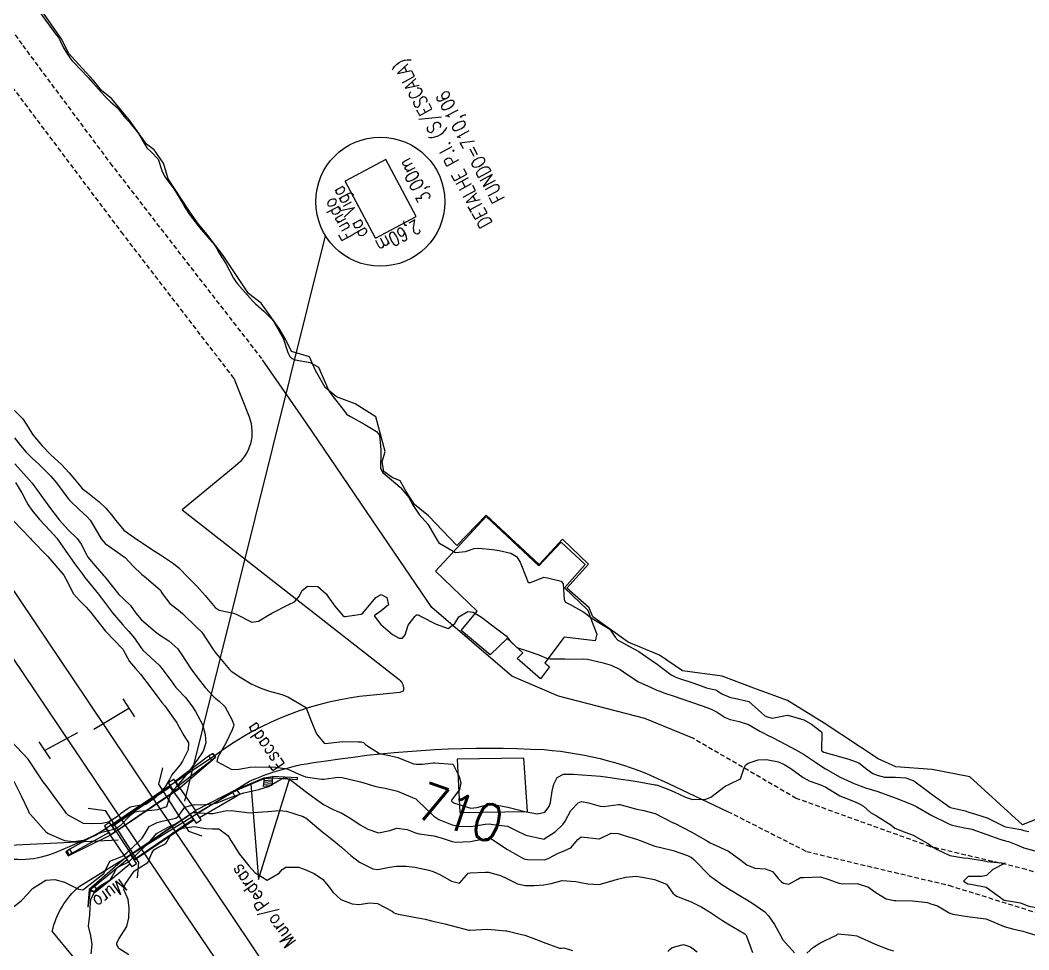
# Model space of a CAD drawing. Header units: metres. Extents: x 292545 to 299085, y 7450245 to 7463078.
# Drawn here: x 298495.6 to 298605.1, y 7451303 to 7451403.8 of the extents above; entities that cross this region are included whole.
import ezdxf
from ezdxf.enums import TextEntityAlignment as Align

# ---------------------------------------------------------------- set-up
doc = ezdxf.new("R2010")
doc.units = ezdxf.units.M
for name, pattern in [('CONTINUO', [0]), ('DASHED', [0.75, 0.5, -0.25]), ('TRACEJADO', [8.7, 8, -0.7])]:
    doc.linetypes.add(name, pattern=pattern)
for name, color, linetype in [('Cotas', 45, 'Continuous'), ('Curvas de Nivel 1m', 11, 'Continuous'), ('Curvas de Nivel 5m', 15, 'Continuous'), ('Edificações', 30, 'Continuous'), ('ESCADA', 45, 'Continuous'), ('Hidrografia', 140, 'Continuous'), ('Linha Férrea', 20, 'Continuous'), ('MURO', 30, 'Continuous'), ('P.I.', 45, 'CONTINUO'), ('Pontes e viadutos', 190, 'Continuous'), ('Pórtico', 62, 'Continuous'), ('TEXTO', 45, 'Continuous'), ('Vias Primárias', 230, 'Continuous'), ('Vias Secundárias', 230, 'DASHED')]:
    doc.layers.add(name, color=color, linetype=linetype)
doc.styles.add('ROMANS', font='romans', dxfattribs={"height": 0.2})
doc.styles.add('Style-STANDARD', font='STANDARD.shx')

msp = doc.modelspace()

# ---------------------------------------------------------------- linework, layer by layer
at = {"layer": 'Curvas de Nivel 1m', "flags": 128}
for points, elevation in [([(298497.57, 7451404.96), (298498.5, 7451403.66), (298499.54, 7451402.23), (298499.82, 7451401.93), (298499.95, 7451401.64), (298500.35, 7451400.81), (298501.1, 7451399.63), (298501.27, 7451399.4), (298501.5, 7451399.18), (298503.01, 7451397.6), (298503.48, 7451397.07), (298504.78, 7451395.59), (298505.45, 7451394.94), (298506.19, 7451394.32), (298506.8, 7451393.56), (298507.07, 7451393.19), (298507.43, 7451392.82), (298508.47, 7451391.54), (298509.39, 7451389.97), (298509.85, 7451389.52), (298510.62, 7451388.75), (298511.01, 7451387.51), (298511.35, 7451386.82), (298512.35, 7451385.49), (298513.32, 7451383.86), (298513.54, 7451383.48), (298514.03, 7451382.75), (298514.99, 7451381.46), (298515.29, 7451381.11), (298516.72, 7451379.44), (298516.94, 7451379.11), (298517.25, 7451378.55), (298517.97, 7451377.42), (298518.8, 7451375.84), (298519.07, 7451375.41), (298519.22, 7451375.23), (298520.86, 7451373.39), (298521.19, 7451373.04), (298522.06, 7451372.26), (298522.97, 7451371.36), (298523.17, 7451371.1), (298524.16, 7451369.35), (298524.69, 7451367.78), (298524.9, 7451367.34), (298525.12, 7451367.13), (298525.48, 7451366.98), (298527.12, 7451366.69), (298528.01, 7451366.2), (298528.41, 7451365.3), (298529.08, 7451363.7), (298529.36, 7451363.29), (298530.54, 7451361.79), (298530.92, 7451361.27), (298531.05, 7451361.11), (298531.47, 7451360.84), (298533.03, 7451359.98), (298534.31, 7451359.23), (298534.61, 7451358.82), (298534.76, 7451357.22), (298534.75, 7451356.98), (298534.72, 7451355.22), (298534.98, 7451354.79), (298536.85, 7451353.2), (298536.95, 7451353.11), (298537.82, 7451352.07), (298538.26, 7451351.18), (298538.92, 7451350.22), (298539.86, 7451349.16), (298540.89, 7451347.42), (298541.07, 7451347.15), (298542.87, 7451346.11), (298543.96, 7451346.2), (298544.88, 7451346.53), (298545.39, 7451346.58), (298546.88, 7451346.44), (298547.62, 7451346.33), (298548.87, 7451346.04), (298549.48, 7451345.66), (298549.89, 7451345.04), (298550.55, 7451343.32), (298550.66, 7451343.03), (298550.72, 7451342.92), (298550.83, 7451342.84), (298551, 7451342.86), (298551.46, 7451343.02), (298552.45, 7451343.41), (298552.84, 7451343.36), (298554.34, 7451342.99), (298554.56, 7451342.72), (298554.66, 7451340.98), (298554.81, 7451340.7), (298555.32, 7451340.46), (298556.79, 7451339.65), (298557.69, 7451338.95), (298558.78, 7451338.29), (298559.62, 7451337.78), (298560.19, 7451336.92), (298560.46, 7451336.61), (298560.76, 7451336.44), (298561.75, 7451335.9), (298562.75, 7451335.35), (298563.49, 7451334.88), (298564.73, 7451333.99), (298566.25, 7451332.85), (298566.54, 7451332.68), (298566.71, 7451332.61), (298567.06, 7451332.49), (298568.7, 7451331.94), (298570.08, 7451331.42), (298570.7, 7451331.3), (298571.12, 7451331.21), (298571.77, 7451330.78), (298572.69, 7451330.39), (298573.13, 7451330.32), (298574.68, 7451329.93), (298576.07, 7451328.73), (298576.37, 7451328.44), (298576.66, 7451328.27), (298577.22, 7451328.15), (298578.66, 7451328.43), (298578.91, 7451328.45), (298580.66, 7451327.96), (298581.47, 7451327.49), (298582.58, 7451326.65), (298582.59, 7451326.6), (298582.55, 7451324.65), (298582.62, 7451324.56), (298582.8, 7451324.46), (298584.61, 7451323.95), (298585.52, 7451323.71), (298586.6, 7451323.29), (298587.48, 7451322.6), (298588.15, 7451322.15), (298588.59, 7451321.96), (298589.4, 7451321.76), (298590.58, 7451321.73), (298591.72, 7451321.68), (298592.58, 7451321.33), (298593.69, 7451320.52), (298594.56, 7451319.88), (298596.48, 7451318.49), (298596.54, 7451318.46), (298598.15, 7451318.08), (298598.54, 7451317.96), (298599.26, 7451317.72), (298600.53, 7451317.33), (298602.33, 7451316.42), (298602.52, 7451316.36), (298604.18, 7451316.06), (298604.52, 7451315.97), (298605.05, 7451315.85)], 707), ([(298495.05, 7451361.49), (298495.94, 7451360.58), (298496.5, 7451359.68), (298497.02, 7451358.87), (298498.02, 7451357.66), (298498.99, 7451356.7), (298500.12, 7451355.64), (298500.97, 7451354.74), (298501.89, 7451353.62), (298502.39, 7451353.05), (298502.94, 7451352.6), (298504.2, 7451351.59), (298504.93, 7451350.89), (298505.55, 7451350.2), (298506.01, 7451349.56), (298506.9, 7451348.53), (298508.25, 7451347.54), (298508.65, 7451347.31), (298508.88, 7451347.16), (298510, 7451346.39), (298510.87, 7451345.86), (298511.07, 7451345.72), (298511.42, 7451345.5), (298512.29, 7451344.92), (298512.85, 7451344.43), (298513.79, 7451343.47), (298514.82, 7451342.44), (298515.71, 7451341.45), (298516.8, 7451340.13), (298517.22, 7451339.86), (298518.79, 7451339.52), (298519.09, 7451339.41), (298520.78, 7451338.56), (298521.5, 7451338.66), (298522.69, 7451339.37), (298522.75, 7451339.41), (298522.79, 7451339.43), (298522.96, 7451339.53), (298524.8, 7451340.45), (298525.41, 7451340.74), (298525.91, 7451341.33), (298526.21, 7451341.93), (298526.82, 7451342.44), (298527.94, 7451342.42), (298528.82, 7451341.63), (298529.04, 7451341.29), (298529.79, 7451340.29), (298530.64, 7451339.27), (298530.79, 7451339.16), (298530.91, 7451339.15), (298531.67, 7451339.26), (298532.65, 7451339.4), (298532.8, 7451339.51), (298534.21, 7451341.23), (298534.82, 7451341.54), (298535.43, 7451341.21), (298535.6, 7451340.41), (298534.8, 7451339.79), (298534.04, 7451339.23), (298534.78, 7451338.31), (298536.04, 7451337.21), (298536.76, 7451336.8), (298537.13, 7451336.82), (298537.4, 7451337.19), (298537.75, 7451338.22), (298538.47, 7451339.18), (298538.65, 7451339.33), (298538.79, 7451339.34), (298538.92, 7451339.31), (298539.16, 7451339.17), (298540.78, 7451338.32), (298542.06, 7451337.85), (298542.78, 7451338.4), (298543.22, 7451339.12), (298544.19, 7451339.71), (298544.79, 7451339.64), (298545.7, 7451339.09), (298546.77, 7451338.26), (298548.35, 7451337.06), (298548.76, 7451336.57), (298549.51, 7451335.81), (298550.75, 7451335.39), (298551.9, 7451335.02), (298552.74, 7451334.66), (298553.15, 7451334.59), (298554.74, 7451334.56), (298555.19, 7451334.52), (298556.74, 7451334.56), (298557.17, 7451334.53), (298558.73, 7451334.19), (298559.76, 7451333.89), (298560.72, 7451333.42), (298561.45, 7451332.9), (298562.7, 7451332.09), (298564.1, 7451331.48), (298564.7, 7451331.19), (298564.92, 7451331.09), (298565.58, 7451330.86), (298566.69, 7451330.49), (298567.21, 7451330.31), (298568.68, 7451329.79), (298570.23, 7451329.25), (298570.67, 7451329.08), (298571.24, 7451328.79), (298572.11, 7451328.23), (298572.66, 7451328), (298573.63, 7451327.78), (298574.65, 7451327.45), (298575.09, 7451327.19), (298575.86, 7451326.73), (298576.38, 7451326.47), (298576.64, 7451326.35), (298577.34, 7451326.01), (298578.63, 7451325.31), (298579.79, 7451324.69), (298580.62, 7451324.23), (298581.82, 7451323.44), (298582.6, 7451322.91), (298582.99, 7451322.65), (298584.58, 7451321.74), (298586.18, 7451321.01), (298586.58, 7451320.86), (298586.76, 7451320.79), (298587.32, 7451320.6), (298588.57, 7451320.22), (298589.08, 7451320.06), (298590.56, 7451319.52), (298592.23, 7451318.85), (298592.55, 7451318.72), (298592.91, 7451318.53), (298594.53, 7451317.6), (298596.31, 7451316.71), (298596.52, 7451316.61), (298596.62, 7451316.58), (298597.08, 7451316.48), (298598.27, 7451316.21), (298598.52, 7451316.18), (298598.87, 7451316.11), (298600.51, 7451315.52), (298601.9, 7451315.03), (298602.51, 7451314.86), (298602.85, 7451314.76), (298603.76, 7451314.4), (298604.5, 7451314.1), (298604.92, 7451313.97), (298606.49, 7451313.54)], 708), ([(298495.02, 7451358.53), (298495.68, 7451357.69), (298496.29, 7451356.98), (298496.99, 7451356.29), (298497.68, 7451355.66), (298498.96, 7451354.39), (298499.6, 7451353.64), (298500.93, 7451351.83), (298501.03, 7451351.72), (298501.13, 7451351.63), (298502.06, 7451350.75), (298502.92, 7451349.98), (298503.23, 7451349.6), (298503.78, 7451348.71), (298504.45, 7451347.58), (298504.88, 7451347.07), (298506.55, 7451345.88), (298506.86, 7451345.67), (298506.93, 7451345.63), (298507.02, 7451345.56), (298507.92, 7451344.61), (298508.84, 7451343.73), (298509.08, 7451343.53), (298510.82, 7451342.05), (298511.03, 7451341.73), (298511.15, 7451341.5), (298511.87, 7451340.56), (298512.8, 7451339.87), (298513.24, 7451339.48), (298514.77, 7451337.99), (298515.35, 7451337.45), (298516.59, 7451335.59), (298516.7, 7451335.44), (298516.74, 7451335.38), (298518.35, 7451333.42), (298518.53, 7451333.23), (298518.71, 7451333.11), (298519.52, 7451332.59), (298520.7, 7451331.88), (298521.76, 7451331.38), (298522.69, 7451331.06), (298524.03, 7451330.7), (298524.68, 7451330.44), (298526.59, 7451329.32), (298526.67, 7451329.23), (298527.43, 7451327.31), (298527.78, 7451326.45), (298528.62, 7451325.44), (298528.74, 7451325.41), (298530.63, 7451325.62), (298532.3, 7451325.58), (298532.63, 7451325.59), (298532.89, 7451325.51), (298533.14, 7451325.24), (298534.61, 7451324.3), (298535.72, 7451324.09), (298536.6, 7451323.88), (298538.32, 7451323.18), (298538.59, 7451323.14), (298539.3, 7451323.17), (298540.44, 7451323.31), (298540.6, 7451323.3), (298542.56, 7451323.17), (298542.59, 7451323.16), (298542.63, 7451323.13), (298543.28, 7451321.82), (298543.45, 7451321.12), (298543.29, 7451320.4), (298542.56, 7451319.42), (298542.43, 7451319.25), (298542.44, 7451319.13), (298542.55, 7451319.02), (298542.75, 7451318.93), (298544.54, 7451318.39), (298545.18, 7451318.46), (298546.55, 7451318.82), (298546.79, 7451318.83), (298548.54, 7451318.51), (298549.28, 7451318.31), (298550.54, 7451317.99), (298551.77, 7451317.78), (298552.54, 7451317.96), (298553.01, 7451318.55), (298553.16, 7451319), (298553.36, 7451320.21), (298553.52, 7451321), (298553.88, 7451321.7), (298554.58, 7451322.06), (298555.67, 7451322.06), (298556.58, 7451322), (298557.6, 7451321.93), (298558.58, 7451321.84), (298559.38, 7451321.73), (298560.58, 7451321.57), (298562.13, 7451321.34), (298562.58, 7451321.27), (298564.52, 7451320.93), (298564.57, 7451320.93), (298564.64, 7451320.93), (298564.79, 7451320.87), (298566.08, 7451320.36), (298566.57, 7451320.15), (298567.83, 7451319.56), (298568.56, 7451319.33), (298570.01, 7451319.36), (298570.56, 7451319.56), (298572.11, 7451320.78), (298572.58, 7451321), (298573.79, 7451321.55), (298574.19, 7451322.75), (298574.31, 7451323.04), (298574.6, 7451323.26), (298575.71, 7451323.63), (298576.61, 7451323.67), (298577.9, 7451323.41), (298578.6, 7451323.08), (298579.24, 7451322.69), (298580.58, 7451321.71), (298581.24, 7451321.33), (298582.58, 7451320.87), (298583.05, 7451320.65), (298584.56, 7451319.73), (298586.04, 7451319.13), (298586.55, 7451318.94), (298587.11, 7451318.6), (298587.88, 7451317.93), (298588.53, 7451317.55), (298590.07, 7451316.56), (298590.52, 7451316.23), (298591.71, 7451315.74), (298592.51, 7451315.46), (298594.18, 7451314.51), (298594.5, 7451314.28), (298595.1, 7451313.9), (298596.48, 7451313.25), (298597.96, 7451312.99), (298598.48, 7451312.97), (298600.26, 7451312.66), (298600.48, 7451312.62), (298602.47, 7451312.42), (298601.15, 7451311.75), (298600.46, 7451311.1), (298599.93, 7451310.97), (298598.46, 7451310.97), (298597.95, 7451310.47), (298598.45, 7451310.19), (298598.76, 7451310.14), (298600.44, 7451309.83), (298602.37, 7451308.42), (298602.42, 7451308.4), (298604.14, 7451308.12), (298604.42, 7451308.03), (298605.04, 7451307.76), (298606.41, 7451307.5)], 709), ([(298495.13, 7451353.7), (298495.82, 7451352.57), (298496.3, 7451351.68), (298496.52, 7451351.27), (298496.92, 7451350.68), (298497.76, 7451349.66), (298498.9, 7451348.46), (298499.61, 7451347.64), (298500.87, 7451345.87), (298500.96, 7451345.73), (298501.03, 7451345.63), (298501.55, 7451344.92), (298502.5, 7451343.6), (298502.64, 7451343.41), (298502.83, 7451343.18), (298504.16, 7451341.59), (298504.8, 7451340.73), (298505.68, 7451339.57), (298506.77, 7451338.27), (298507.43, 7451337.55), (298508.04, 7451336.82), (298508.75, 7451335.8), (298508.96, 7451335.53), (298510.73, 7451333.87), (298510.89, 7451333.68), (298511.02, 7451333.51), (298512.02, 7451332.17), (298512.55, 7451331.48), (298512.62, 7451331.4), (298512.69, 7451331.32), (298513.58, 7451330.37), (298514.26, 7451329.47), (298514.66, 7451328.88), (298515.42, 7451327.45), (298515.72, 7451326.36), (298515.77, 7451325.45), (298515.49, 7451324.58), (298514.74, 7451323.46), (298514.68, 7451323.38), (298514.6, 7451323.28), (298513.84, 7451322.22), (298513.26, 7451321.48), (298512.56, 7451320.68), (298512.03, 7451320.03), (298511.8, 7451319.5), (298511.51, 7451318.53), (298510.53, 7451318.21), (298509.92, 7451318.13), (298508.53, 7451318.04), (298508.1, 7451317.96), (298507.56, 7451317.54), (298506.51, 7451316.46), (298505.96, 7451316.12), (298504.5, 7451315.75), (298504.37, 7451315.71), (298504.09, 7451315.59), (298502.5, 7451314.88), (298501.38, 7451314.74), (298500.5, 7451314.86), (298498.64, 7451315.65), (298498.5, 7451315.76), (298496.77, 7451317.68), (298496.67, 7451317.81), (298496.54, 7451318.08), (298495.81, 7451319.69), (298495, 7451321.26)], 711), ([(298494.91, 7451349.54), (298496.73, 7451347.67), (298496.8, 7451347.59), (298496.88, 7451347.49), (298498.64, 7451345.65), (298498.86, 7451345.4), (298500.38, 7451343.63), (298500.83, 7451342.85), (298501.21, 7451342.02), (298501.45, 7451341.62), (298502.09, 7451340.9), (298502.8, 7451340.18), (298503.3, 7451339.59), (298504.77, 7451337.76), (298504.92, 7451337.58), (298506.74, 7451335.66), (298506.79, 7451335.61), (298506.82, 7451335.56), (298507.49, 7451334.3), (298508.14, 7451333.54), (298508.71, 7451332.91), (298509.75, 7451331.52), (298510.68, 7451330.27), (298511.02, 7451329.85), (298511.3, 7451329.5), (298512.64, 7451327.62), (298512.72, 7451327.49), (298513.41, 7451326.26), (298513.89, 7451325.47), (298513.86, 7451324.72), (298513.25, 7451323.48), (298512.99, 7451323.09), (298512.59, 7451322.61), (298512.09, 7451321.98), (298511.85, 7451321.5), (298511.36, 7451320.7), (298510.56, 7451319.81), (298510.41, 7451319.66), (298510.28, 7451319.51), (298509.29, 7451318.78), (298508.54, 7451318.66), (298507.59, 7451318.5), (298506.53, 7451317.76), (298506.42, 7451317.66), (298506.31, 7451317.56), (298505.23, 7451316.86), (298504.51, 7451316.71), (298503.42, 7451316.69), (298502.52, 7451316.73), (298500.86, 7451317.63), (298500.69, 7451317.79), (298500.54, 7451318.01), (298499.35, 7451319.64), (298498.56, 7451320.68), (298498.14, 7451321.23), (298497.84, 7451321.66), (298496.6, 7451323.59), (298496.53, 7451323.68), (298494.62, 7451325.7)], 712), ([(298494.94, 7451307.69), (298495.77, 7451308.33), (298496.43, 7451309.05), (298496.98, 7451309.67), (298498.44, 7451310.58), (298499.42, 7451310.66), (298500.44, 7451310.35), (298501.99, 7451309.61), (298502.43, 7451309.54), (298502.55, 7451309.61), (298504.45, 7451311.08), (298504.73, 7451311.29), (298504.88, 7451311.58), (298505.39, 7451312.65), (298506.48, 7451313.08), (298506.82, 7451313.21), (298507.2, 7451313.55), (298508.5, 7451314.75), (298508.89, 7451315.13), (298509.13, 7451315.52), (298509.63, 7451316.4), (298510.52, 7451316.83), (298511.05, 7451316.97), (298512.52, 7451317.31), (298512.77, 7451317.49), (298513.51, 7451318.5), (298514.54, 7451318.77), (298515.23, 7451318.76), (298516.54, 7451318.84), (298517.03, 7451318.95), (298518.18, 7451319.42), (298518.55, 7451319.58), (298519.91, 7451320.05), (298520.56, 7451320.2), (298521.53, 7451320.41), (298522.57, 7451320.75), (298523.63, 7451321.35), (298524.24, 7451321.69), (298524.58, 7451321.65), (298525.11, 7451321.33), (298526.56, 7451320.21), (298527.78, 7451319.31), (298528.54, 7451318.77), (298529.58, 7451318.24), (298530.53, 7451317.85), (298531.51, 7451317.26), (298532.52, 7451316.58), (298533.37, 7451316.1), (298534.51, 7451315.72), (298535.74, 7451315.98), (298536.51, 7451316.2), (298537.63, 7451316.07), (298538.51, 7451315.71), (298538.92, 7451315.59), (298540.51, 7451315.37), (298541.41, 7451315.14), (298542.5, 7451314.78), (298542.92, 7451314.71), (298544.5, 7451314.76), (298546.14, 7451315.09), (298546.5, 7451315.13), (298546.69, 7451315.08), (298548.49, 7451313.9), (298550.01, 7451313.04), (298550.33, 7451312.89), (298550.47, 7451312.85), (298550.67, 7451312.83), (298552.47, 7451312.77), (298552.67, 7451312.81), (298553.07, 7451313), (298553.99, 7451313.49), (298554.48, 7451313.68), (298555.37, 7451314.09), (298556.14, 7451314.97), (298556.51, 7451315.26), (298558.4, 7451315.05), (298558.5, 7451315.06), (298559.74, 7451315.69), (298560.51, 7451315.64), (298561.07, 7451315.47), (298562.5, 7451315.03), (298562.89, 7451314.89), (298564.49, 7451314.28), (298565.28, 7451314.07), (298566.49, 7451313.79), (298568.03, 7451313.27), (298568.48, 7451313.03), (298568.72, 7451312.82), (298570.46, 7451311.05), (298570.59, 7451310.93), (298570.8, 7451310.79), (298571.76, 7451310.1), (298572.44, 7451309.67), (298573.99, 7451308.75), (298574.43, 7451308.48), (298575.13, 7451308.04), (298576.41, 7451307.13), (298576.82, 7451306.72), (298577.46, 7451305.78), (298578.04, 7451304.71), (298578.37, 7451304.12), (298579.63, 7451302.69)], 711), ([(298503.34, 7451302.6), (298503.45, 7451303.59), (298503.32, 7451304.54), (298503.07, 7451305.6), (298503.2, 7451306.8), (298503.25, 7451307.6), (298503.33, 7451308.5), (298503.85, 7451309.59), (298504.44, 7451310.05), (298505.4, 7451310.61), (298505.94, 7451311.57), (298506.12, 7451311.9), (298506.46, 7451312.08), (298507.45, 7451312.56), (298508.44, 7451313.53), (298508.48, 7451313.58), (298509.49, 7451314.52), (298510.33, 7451315.51), (298510.41, 7451315.61), (298510.5, 7451315.67), (298511.7, 7451316.31), (298512.51, 7451316.67), (298513.76, 7451317.47), (298514.17, 7451317.83), (298514.53, 7451317.91), (298516.18, 7451317.79), (298516.53, 7451317.81), (298517.87, 7451318.08), (298518.53, 7451318.13), (298519.99, 7451317.94), (298520.53, 7451317.89), (298521.93, 7451317.97), (298522.53, 7451318.04), (298523.75, 7451318.13), (298524.53, 7451318.05), (298526.36, 7451317.49), (298526.52, 7451317.39), (298526.62, 7451317.32), (298528.51, 7451315.75), (298528.76, 7451315.55), (298529.11, 7451315.29), (298529.87, 7451314.66), (298530.49, 7451314.14), (298531.51, 7451313.26), (298532.47, 7451312.54), (298533.9, 7451311.79), (298534.46, 7451311.72), (298535.69, 7451311.98), (298536.47, 7451312.1), (298537.56, 7451312.09), (298538.47, 7451311.99), (298539.97, 7451311.65), (298540.46, 7451311.5), (298541.23, 7451311.14), (298542.45, 7451310.46), (298543.31, 7451310.26), (298544.07, 7451311.11), (298544.25, 7451311.32), (298544.46, 7451311.37), (298546.09, 7451311.45), (298546.46, 7451311.43), (298547.73, 7451311.07), (298548.45, 7451310.75), (298549.59, 7451310.19), (298550.44, 7451310), (298551.45, 7451310.01), (298552.44, 7451310.06), (298553.23, 7451310.22), (298554.45, 7451310.53), (298555.91, 7451310.43), (298556.45, 7451310.33), (298557.23, 7451310.17), (298558.44, 7451310.12), (298559.1, 7451310.28), (298560.45, 7451310.7), (298561.34, 7451310.91), (298562.45, 7451311), (298563.33, 7451310.88), (298564.45, 7451310.64), (298565.75, 7451310.16), (298566.44, 7451309.18), (298566.82, 7451308.84), (298568.42, 7451308.22), (298569.58, 7451307.64), (298570.41, 7451307.15), (298570.96, 7451306.79), (298571.83, 7451306.21), (298572.39, 7451305.86), (298574.26, 7451304.75), (298574.38, 7451304.62), (298575.09, 7451302.74)], 712), ([(298507.42, 7451302.47), (298506.36, 7451303.17), (298506.15, 7451303.56), (298506.14, 7451303.78), (298506.37, 7451304.25), (298507.21, 7451305.55), (298507.44, 7451306.5), (298507.47, 7451307.54), (298507.36, 7451308.49), (298506.89, 7451309.55), (298507.03, 7451310.14), (298508, 7451311.54), (298508.25, 7451311.73), (298508.46, 7451311.84), (298509.48, 7451312.51), (298509.94, 7451313.52), (298510.15, 7451313.85), (298510.49, 7451314.08), (298511.45, 7451314.54), (298511.98, 7451315.5), (298512.25, 7451315.74), (298512.51, 7451315.87), (298513.24, 7451316.21), (298514.51, 7451316.39), (298515.78, 7451316.18), (298516.51, 7451316.15), (298517.21, 7451316.13), (298518.16, 7451315.42), (298518.3, 7451315.21), (298518.5, 7451314.87), (298519.43, 7451313.4), (298520.46, 7451312.12), (298521.14, 7451311.38), (298522.45, 7451310.59), (298523.73, 7451311.35), (298524.07, 7451311.74), (298524.46, 7451311.99), (298525.82, 7451311.97), (298526.46, 7451311.77), (298527.53, 7451311.31), (298528.45, 7451310.69), (298529.09, 7451309.94), (298529.57, 7451309.28), (298530.42, 7451308.48), (298531.65, 7451308.02), (298532.41, 7451307.95), (298533.54, 7451308.11), (298534.42, 7451308.06), (298535.99, 7451307.21), (298536.23, 7451307.03), (298536.4, 7451306.96), (298536.69, 7451306.9), (298538.4, 7451306.58), (298539.57, 7451306.34), (298540.39, 7451306.14), (298541.7, 7451305.83), (298542.39, 7451305.67), (298544.33, 7451305.17), (298544.38, 7451305.15), (298544.42, 7451305.15), (298546.38, 7451305.25), (298548.34, 7451305.1), (298548.38, 7451305.1), (298548.42, 7451305.1), (298548.58, 7451305.06), (298550.04, 7451304.7), (298550.38, 7451304.6), (298551.54, 7451304.19), (298552.37, 7451303.84), (298554.16, 7451303.19), (298554.36, 7451303.19), (298554.62, 7451303.24), (298555.55, 7451302.97)], 713), ([(298580.96, 7451302.67), (298581.71, 7451303.31), (298582.37, 7451303.74), (298582.97, 7451304.05), (298584.19, 7451304.63), (298584.3, 7451304.71), (298584.38, 7451304.77), (298585.86, 7451304.62), (298586.38, 7451304.54), (298586.48, 7451304.51), (298588.37, 7451303.64), (298589.85, 7451303.08), (298590.36, 7451302.91)], 711), ([(298565.88, 7451302.85), (298566.12, 7451303.08), (298566.36, 7451303.27), (298567.59, 7451303.6), (298568.36, 7451303.36), (298569.07, 7451302.81)], 713)]:
    msp.add_lwpolyline(points, dxfattribs=dict(at, elevation=elevation))
at = {"layer": 'Curvas de Nivel 5m', "elevation": 710, "flags": 128}
msp.add_lwpolyline([(298495.08, 7451355.7), (298496.34, 7451354.3), (298496.92, 7451353.67), (298496.93, 7451353.65), (298496.95, 7451353.62), (298498.37, 7451351.66), (298498.93, 7451350.87), (298499.87, 7451349.64), (298500.9, 7451348.53), (298501.82, 7451347.62), (298502.28, 7451347.01), (298502.87, 7451345.82), (298503, 7451345.6), (298503.79, 7451344.65), (298504.72, 7451343.58), (298504.83, 7451343.45), (298506.35, 7451341.56), (298506.81, 7451341.1), (298507.62, 7451340.36), (298508.19, 7451339.54), (298508.78, 7451338.83), (298510.31, 7451337.51), (298510.76, 7451337.19), (298511.79, 7451336.53), (298512.74, 7451335.64), (298512.86, 7451335.48), (298513.11, 7451335.1), (298514.19, 7451333.47), (298514.71, 7451332.77), (298515.73, 7451331.45), (298516.68, 7451330.41), (298517.24, 7451329.99), (298517.85, 7451329.42), (298518.65, 7451327.91), (298518.81, 7451327.41), (298518.79, 7451327.26), (298518.64, 7451326.89), (298517.97, 7451325.42), (298517.09, 7451323.92), (298516.97, 7451323.43), (298518.59, 7451322.56), (298519.38, 7451322.62), (298520.59, 7451322.84), (298521.13, 7451322.85), (298522.59, 7451322.84), (298523.09, 7451322.87), (298524.59, 7451322.64), (298525.81, 7451322.1), (298526.58, 7451321.79), (298528.34, 7451321.54), (298528.58, 7451321.54), (298530.13, 7451321.73), (298530.58, 7451321.7), (298532.57, 7451321.25), (298534.11, 7451320.77), (298534.57, 7451320.65), (298535.24, 7451320.54), (298536.56, 7451320.21), (298538.2, 7451319.54), (298538.56, 7451319.4), (298538.68, 7451319.3), (298538.78, 7451319.18), (298540.53, 7451317.51), (298541.07, 7451317.14), (298542.52, 7451316.58), (298543.22, 7451316.42), (298544.52, 7451316.38), (298546.08, 7451316.64), (298546.52, 7451316.67), (298546.96, 7451316.63), (298548.52, 7451316.43), (298549.44, 7451315.97), (298550.51, 7451315.45), (298552.48, 7451315.04), (298552.5, 7451315.05), (298553.68, 7451315.83), (298554.52, 7451316.63), (298554.75, 7451316.99), (298555.37, 7451318.14), (298556.18, 7451318.97), (298556.55, 7451319.09), (298557.28, 7451318.95), (298558.55, 7451318.59), (298558.93, 7451318.56), (298560.55, 7451318.79), (298560.69, 7451318.78), (298562.54, 7451318.29), (298563.28, 7451318.14), (298564.54, 7451317.82), (298566.4, 7451316.84), (298566.48, 7451316.8), (298566.52, 7451316.78), (298566.62, 7451316.74), (298568.51, 7451315.79), (298570.2, 7451314.8), (298570.5, 7451314.62), (298570.8, 7451314.49), (298572.49, 7451313.73), (298573.8, 7451312.76), (298574.47, 7451312.24), (298575.32, 7451311.89), (298576.46, 7451311.82), (298577.24, 7451311.5), (298577.91, 7451310.71), (298578.19, 7451310.44), (298578.45, 7451310.27), (298579.02, 7451310.13), (298579.99, 7451310.68), (298580.28, 7451310.86), (298580.45, 7451310.87), (298580.65, 7451310.87), (298582.46, 7451310.93), (298583.35, 7451310.64), (298584.45, 7451310.24), (298584.89, 7451310.18), (298586.45, 7451310.2), (298587.68, 7451309.83), (298588.44, 7451309.24), (298589.58, 7451308.57), (298590.43, 7451308.38), (298590.62, 7451308.37), (298592.42, 7451308.34), (298594.05, 7451308.14), (298594.42, 7451308.02), (298595.13, 7451307.78), (298596.41, 7451307.04), (298596.81, 7451306.88), (298598.4, 7451306.65), (298600.1, 7451306.44), (298600.4, 7451306.38), (298600.49, 7451306.35), (298602.39, 7451305.57), (298603.29, 7451305.3), (298604.39, 7451305.05), (298606.29, 7451304.47)], dxfattribs=at)
at = {"layer": 'Edificações'}
for points in [[(298540.68, 7451344.09), (298546.21, 7451350), (298551.9, 7451344.67), (298554.34, 7451347.21), (298556.94, 7451344.8), (298554.69, 7451342.28), (298557.23, 7451339.85), (298557.6, 7451338.74), (298558.21, 7451337.23), (298558, 7451336.52), (298554.65, 7451336.91), (298552.57, 7451334.13), (298553.07, 7451333.69), (298552.1, 7451332.41), (298549.56, 7451334.6), (298550.16, 7451335.22), (298548.48, 7451336.79), (298546.63, 7451334.99), (298543.49, 7451337.66), (298545.2, 7451339.74)], [(298550.67, 7451318.03), (298550.26, 7451323.82), (298543.06, 7451323.68), (298543.32, 7451317.9), (298550.67, 7451318.03)]]:
    msp.add_lwpolyline(points, close=True, dxfattribs=at)
at = {"layer": 'ESCADA', "linetype": 'CONTINUO'}
for points in [[(298522.13, 7451321.67, 709.81), (298522, 7451320.75, 711.14)], [(298522.96, 7451321.03, 0), (298522.03, 7451320.95, 0)], [(298522.97, 7451321.23, 0), (298522.06, 7451321.15, 0)], [(298522.98, 7451321.43, 0), (298522.09, 7451321.36, 0)], [(298523, 7451321.63, 0), (298522.12, 7451321.56, 0)], [(298522.13, 7451321.67, 709.81), (298523.01, 7451321.81, 709.46)], [(298523.01, 7451321.81, 709.46), (298522.95, 7451320.83, 711.11)], [(298522.95, 7451320.83, 711.11), (298522, 7451320.75, 711.14)]]:
    msp.add_polyline3d(points, dxfattribs=at)
at = {"layer": 'Hidrografia'}
msp.add_lwpolyline([(298607.68, 7451317.93), (298604.37, 7451316.59), (298598.67, 7451321.77), (298594.55, 7451322.57), (298590.63, 7451322.87), (298588.7, 7451323.75), (298582.85, 7451327.59), (298578.87, 7451330.04), (298575.21, 7451331.38), (298571.8, 7451332.68), (298567.49, 7451333.26), (298564.99, 7451334.96), (298561.58, 7451336.38), (298557.77, 7451339.13), (298557.37, 7451340.09), (298554.95, 7451342.25), (298557.3, 7451344.84), (298554.47, 7451347.56), (298551.93, 7451344.8), (298546.19, 7451350.16), (298543.01, 7451346.87), (298539.95, 7451350.08), (298538.42, 7451351.29), (298537.5, 7451352.73), (298536.88, 7451353.87), (298535.99, 7451354.24), (298535.11, 7451354.88), (298534.9, 7451355.93), (298535.24, 7451357.05), (298534.24, 7451360.8), (298531.99, 7451362.2), (298529.95, 7451362.99), (298528.73, 7451364), (298527.67, 7451365.84), (298527.02, 7451367.32), (298525.08, 7451367.89), (298524.48, 7451369.15), (298523.75, 7451370.4), (298521.78, 7451373.14), (298520.42, 7451374.18), (298517.65, 7451378.28), (298515.91, 7451380.62), (298514.87, 7451381.85), (298513.89, 7451383.26), (298511.71, 7451386.62), (298511.18, 7451388.3), (298510.2, 7451389.76), (298509.34, 7451390.36), (298507.52, 7451392.97), (298506.59, 7451394.07), (298505.58, 7451395.27), (298504.46, 7451396.17), (298503.61, 7451397.27), (298502.36, 7451398.61), (298500.89, 7451400.23), (298500.16, 7451401.72), (298497.93, 7451404.94)], dxfattribs=at)
at = {"layer": 'Linha Férrea', "linetype": 'Continuous'}
for points in [[(298409.04, 7451469.22), (298419.16, 7451454.01), (298430.83, 7451436.74), (298441.58, 7451421.01), (298451.87, 7451405.8), (298464.86, 7451386.3), (298476.7, 7451369.54), (298488.43, 7451351.61), (298502.91, 7451330.08), (298514.74, 7451312.47), (298524.81, 7451297.42), (298537.38, 7451278.62), (298549.11, 7451260.27), (298555.69, 7451249.95), (298562.42, 7451238.54), (298570.41, 7451225.54), (298579.39, 7451209.51), (298586.74, 7451195.79)], [(298407.3, 7451464.17), (298416, 7451451.41), (298422.63, 7451441.46), (298429.87, 7451430.49), (298439.2, 7451417), (298453.11, 7451396.56), (298460.09, 7451386.27), (298469.26, 7451372.63), (298478.45, 7451359.45), (298486.36, 7451347.55), (298494.72, 7451334.88), (298503.86, 7451321.28), (298513.67, 7451306.71), (298522.22, 7451294.07), (298532.74, 7451278.22), (298542.51, 7451263.33), (298550.77, 7451249.95), (298559.17, 7451236.09), (298567.27, 7451222.74), (298575.45, 7451208.26), (298582.98, 7451194.36)]]:
    msp.add_lwpolyline(points, dxfattribs=at)
at = {"layer": 'MURO', "linetype": 'CONTINUO'}
for points in [[(298522.08, 7451321.58, 711.3), (298519.19, 7451320.33, 711.5)], [(298519.2, 7451320.43, 709.95), (298522.13, 7451321.67, 709.81), (298522.08, 7451321.58, 711.3)], [(298525.72, 7451321.49, 711.09), (298525.74, 7451321.68, 709.65), (298523.01, 7451321.81, 709.46), (298523.06, 7451321.67, 711.3)], [(298523.06, 7451321.67, 711.3), (298525.72, 7451321.49, 711.09)], [(298505.65, 7451310.75, 712.44), (298503.77, 7451309.25, 712.52), (298503.24, 7451309.41, 712.5), (298503, 7451307.65, 712.54)], [(298503.14, 7451309.56, 710.7), (298502.98, 7451307.67, 711.26), (298503, 7451307.65, 712.54)]]:
    msp.add_polyline3d(points, dxfattribs=at)
at = {"layer": 'P.I.', "linetype": 'CONTINUO'}
for points in [[(298516.06, 7451324.04, 711.38), (298516.51, 7451324.31, 711.35), (298516.8, 7451323.91, 711.36)], [(298516.51, 7451324.31, 711.35), (298516.56, 7451324.32, 710.51), (298516.83, 7451323.89, 709.77)], [(298512.51, 7451321.33, 713.34), (298516.06, 7451324.04, 711.38), (298516.41, 7451323.6, 711.38)], [(298512.77, 7451320.82, 713.34), (298516.41, 7451323.6, 711.38), (298516.8, 7451323.91, 711.36)], [(298516.8, 7451323.91, 711.36), (298516.83, 7451323.89, 709.77), (298512.98, 7451320.57, 710.11)], [(298512.87, 7451320.57, 713.51), (298512.31, 7451320.23, 713.49), (298511.72, 7451321.18, 713.49), (298512.29, 7451321.53, 713.51)], [(298512.29, 7451321.53, 713.51), (298512.87, 7451320.57, 713.51), (298512.98, 7451320.57, 710.11)], [(298512.29, 7451321.53, 713.51), (298512.51, 7451321.33, 713.34), (298512.77, 7451320.82, 713.34), (298512.98, 7451320.57, 710.11)], [(298505.42, 7451315.47, 710.24), (298512.98, 7451320.57, 710.11)], [(298511.92, 7451320.77, 713.39), (298505.61, 7451316.48, 713.36)], [(298505.65, 7451316.44, 712.71), (298511.93, 7451320.7, 712.74)], [(298506.02, 7451315.9, 712.71), (298512.29, 7451320.17, 712.74)], [(298512.31, 7451320.23, 713.49), (298512.29, 7451320.17, 712.74), (298511.93, 7451320.7, 712.74), (298511.92, 7451320.77, 713.39)], [(298512.29, 7451320.17, 712.74), (298514.06, 7451317.69, 712.8)], [(298512.98, 7451320.57, 710.11), (298514.66, 7451318.12, 710.18)], [(298519.19, 7451320.33, 711.5), (298519.2, 7451320.43, 709.95), (298514.66, 7451318.12, 710.18)], [(298514.8, 7451317.83, 713.39), (298518.7, 7451320.11, 711.52), (298519.19, 7451320.33, 711.5)], [(298515.11, 7451317.38, 713.38), (298518.95, 7451319.63, 711.52), (298518.7, 7451320.11, 711.52)], [(298518.95, 7451319.63, 711.52), (298519.48, 7451319.94, 711.51), (298519.19, 7451320.33, 711.5)], [(298507.08, 7451313, 710.32), (298514.66, 7451318.12, 710.18)], [(298507.69, 7451313.37, 712.78), (298514.06, 7451317.69, 712.8)], [(298514.1, 7451317.7, 713.57), (298514.06, 7451317.69, 712.8), (298514.43, 7451317.15, 712.8), (298514.47, 7451317.12, 713.45)], [(298514.63, 7451318.06, 713.56), (298514.1, 7451317.7, 713.57), (298514.74, 7451316.75, 713.57), (298515.27, 7451317.11, 713.58)], [(298515.27, 7451317.11, 713.58), (298514.63, 7451318.06, 713.56), (298514.66, 7451318.12, 710.18)], [(298515.27, 7451317.11, 713.58), (298515.11, 7451317.38, 713.38), (298514.8, 7451317.83, 713.39), (298514.66, 7451318.12, 710.18)], [(298505.44, 7451315.51, 713.51), (298505.99, 7451315.89, 713.51), (298505.35, 7451316.84, 713.51), (298504.79, 7451316.46, 713.51)], [(298514.43, 7451317.15, 712.8), (298508.06, 7451312.83, 712.78)], [(298508.06, 7451312.77, 713.43), (298514.47, 7451317.12, 713.45)], [(298504.97, 7451316.15, 713.17), (298501.03, 7451313.93, 711.58), (298500.79, 7451313.77, 711.59)], [(298500.94, 7451313.33, 711.59), (298500.86, 7451313.23, 710.48), (298505.42, 7451315.47, 710.24)], [(298505.24, 7451315.72, 713.16), (298501.28, 7451313.52, 711.58), (298501.03, 7451313.93, 711.58)], [(298504.79, 7451316.46, 713.51), (298505.44, 7451315.51, 713.51), (298505.42, 7451315.47, 710.24)], [(298504.79, 7451316.46, 713.51), (298504.97, 7451316.15, 713.17), (298505.24, 7451315.72, 713.16), (298505.42, 7451315.47, 710.24)], [(298505.42, 7451315.47, 710.24), (298507.08, 7451313, 710.32)], [(298505.99, 7451315.89, 713.51), (298506.02, 7451315.9, 712.71), (298505.65, 7451316.44, 712.71), (298505.61, 7451316.48, 713.36)], [(298506.02, 7451315.9, 712.71), (298507.69, 7451313.37, 712.78)], [(298500.79, 7451313.77, 711.59), (298500.61, 7451313.65, 710.53), (298500.86, 7451313.23, 710.48)], [(298501.28, 7451313.52, 711.58), (298500.94, 7451313.33, 711.59), (298500.79, 7451313.77, 711.59)], [(298507.14, 7451312.98, 713.58), (298507.63, 7451313.31, 713.59), (298508.27, 7451312.36, 713.59), (298507.78, 7451312.03, 713.6)], [(298507.63, 7451313.31, 713.59), (298507.69, 7451313.37, 712.78), (298508.06, 7451312.83, 712.78), (298508.06, 7451312.77, 713.43)], [(298507.08, 7451313, 710.32), (298503.14, 7451309.56, 710.7), (298503.29, 7451309.58, 711.65)], [(298507.27, 7451312.77, 713.24), (298503.72, 7451309.88, 711.72), (298504.01, 7451309.5, 711.72)], [(298507.56, 7451312.33, 713.24), (298505.65, 7451310.75, 712.44), (298504.01, 7451309.5, 711.72), (298503.72, 7451309.3, 711.73)], [(298507.78, 7451312.03, 713.6), (298507.14, 7451312.98, 713.58), (298507.08, 7451313, 710.32)], [(298507.08, 7451313, 710.32), (298507.27, 7451312.77, 713.24), (298507.56, 7451312.33, 713.24), (298507.78, 7451312.03, 713.6)], [(298503.72, 7451309.88, 711.72), (298503.29, 7451309.58, 711.65), (298503.72, 7451309.3, 711.73)]]:
    msp.add_polyline3d(points, dxfattribs=at)
at = {"layer": 'Pontes e viadutos'}
for points in [[(298511.09, 7451322.77), (298510.65, 7451321), (298513.89, 7451315.88), (298515.37, 7451315.37)], [(298503.04, 7451318.37), (298504.85, 7451318.12), (298508.47, 7451312.48), (298508.32, 7451310.82)]]:
    msp.add_lwpolyline(points, dxfattribs=at)
at = {"layer": 'Pórtico'}
for points in [[(298506.78, 7451330.23), (298508.04, 7451328.27)], [(298507.45, 7451329.18), (298503.63, 7451326.92)], [(298498.29, 7451324.64), (298501.9, 7451326.58)], [(298497.68, 7451325.57), (298498.9, 7451323.72)]]:
    msp.add_lwpolyline(points, dxfattribs=at)
at = {"layer": 'TEXTO', "linetype": 'TRACEJADO', "flags": 128}
msp.add_lwpolyline([(298534.18, 7451380.19), (298530.89, 7451386.37)], dxfattribs=at)
at = {"layer": 'TEXTO', "linetype": 'CONTINUO'}
for points in [[(298534.18, 7451380.19, 0), (298538.59, 7451382.54, 0), (298535.3, 7451388.72, 0), (298530.89, 7451386.37, 0)], [(298513.52, 7451319.13, 0), (298528.77, 7451380.43, 0)], [(298520.68, 7451321.01, 0), (298521.51, 7451310.66, 0), (298524.88, 7451321.63, 0)], [(298264.68, 7451303.1, 0), (298506.29, 7451314.94, 0)]]:
    msp.add_polyline3d(points, dxfattribs=at)
msp.add_circle((298534.71, 7451384.13), 7, dxfattribs=at)
at = {"layer": 'Vias Primárias'}
msp.add_lwpolyline([(298568.62, 7451325.96), (298563.41, 7451328.1), (298554.04, 7451330.52), (298548.96, 7451332.69), (298540.31, 7451340.14), (298534.44, 7451348.73), (298526.7, 7451360.11), (298521.92, 7451367)], dxfattribs=at)
for points in [[(298518.84, 7451364.99), (298520.47, 7451360.82, -0.335541), (298518.96, 7451355.45), (298513.22, 7451350.74), (298536.74, 7451332.35, -0.293039), (298537.18, 7451331.08), (298536.82, 7451330.91), (298533.56, 7451330.6, 0.135738), (298517.04, 7451324.27), (298503.9, 7451315.46), (298499.53, 7451313.59, -0.174875), (298492.9, 7451313.2), (298487.95, 7451319.74)], [(298541.21, 7451196.79), (298539.56, 7451206.51), (298538.03, 7451215.16), (298535.9, 7451225.59), (298533.4, 7451235.64), (298531.02, 7451244.76), (298528.18, 7451253.39), (298523.41, 7451265.62), (298519.11, 7451277.57), (298516.56, 7451283.74, 0.110207), (298512.3, 7451289.83), (298503.53, 7451299.69), (298499.12, 7451305.06, -0.156228), (298502.03, 7451309.89), (298520.52, 7451321.31, -0.078341), (298528.84, 7451323.51, -0.05186), (298552.49, 7451324.73, -0.094143), (298565.98, 7451321.06), (298572.38, 7451318.04)]]:
    msp.add_lwpolyline(points, format="xyb", dxfattribs=at)
at = {"layer": 'Vias Secundárias'}
for points in [[(298272.28, 7451723.17), (298311.84, 7451670.85), (298333.92, 7451637.47), (298354.49, 7451604.16), (298363.02, 7451588.51), (298384.21, 7451555.03), (298397.19, 7451538.12), (298398.47, 7451533.66), (298401.05, 7451528.71), (298410.55, 7451516.38), (298420.01, 7451503.59), (298430.53, 7451489.55), (298440.31, 7451475.52), (298449.95, 7451462.55), (298462.39, 7451446.25), (298473.77, 7451431.08), (298484.54, 7451416.8), (298495.92, 7451401.07), (298505.41, 7451388.31), (298513.24, 7451378.17), (298521.92, 7451367)], [(298518.84, 7451364.99), (298506.84, 7451380.58), (298490.61, 7451402.16), (298476.01, 7451421.87), (298467.57, 7451433.7), (298454.67, 7451451.22), (298443.24, 7451465.76), (298430.6, 7451482.42), (298418.57, 7451497.72), (298410.78, 7451508.39), (298401.15, 7451521.35), (298392.21, 7451532.52), (298378.97, 7451553.27), (298365.78, 7451575.1), (298346.47, 7451607.86), (298327.46, 7451640.11), (298307.73, 7451669.81), (298267.83, 7451719.97)], [(298678.25, 7451196.5), (298675.44, 7451202.89), (298672.15, 7451211.97), (298669.13, 7451219.63), (298666, 7451226.4), (298662.33, 7451233.24), (298658.95, 7451238.87), (298653.3, 7451248.3), (298648.77, 7451257.86), (298645.86, 7451268.61), (298640.05, 7451280.44), (298634.42, 7451290.66), (298628.2, 7451299.82), (298625.54, 7451302.12), (298615.51, 7451308.11), (298604.78, 7451311.74), (298594.37, 7451314.21), (298579.82, 7451319.44), (298568.62, 7451325.96)], [(298572.38, 7451318.04), (298580.96, 7451313.68), (298596.38, 7451310.02), (298612.88, 7451304.88), (298624.75, 7451297.06), (298635.41, 7451281.01), (298640.74, 7451270.85), (298644.91, 7451258.42), (298648.36, 7451249.08), (298655.13, 7451237.94), (298662.46, 7451223.2), (298667.53, 7451211.45), (298672.09, 7451199.37)]]:
    msp.add_lwpolyline(points, dxfattribs=at)

# ---------------------------------------------------------------- texts
at = {"layer": 'Cotas', "style": 'Style-STANDARD'}
msp.add_text('710', height=4, rotation=341.366, dxfattribs=at).set_placement((298543.4, 7451317.87, 710), align=Align.MIDDLE_CENTER)
at = {"layer": 'TEXTO', "style": 'ROMANS', "width": 0.8}
for s, rotation, p in [('DETALHE P.I. (S/ESCALA)', 118.0294, (298546.91, 7451381.79)), ('FUNDO=710,106', 118.0294, (298548.28, 7451384.48)), ('3,00m', 118.0294, (298540.27, 7451384.49)), ('da Viga', 118.0294, (298533.44, 7451380.65)), ('Fundo', 118.0294, (298531.95, 7451380.43)), ('2,60m', 208.0294, (298538.58, 7451382.23)), ('Escada', 124.1969, (298524.4, 7451323.13, 710)), ('Muro/Pedras', 125.6733, (298525.64, 7451303.94)), ('Muro', 215.4617, (298506.53, 7451310.82))]:
    msp.add_text(s, height=1.5, rotation=rotation, dxfattribs=at).set_placement(p)

doc.saveas('drawing.dxf')
